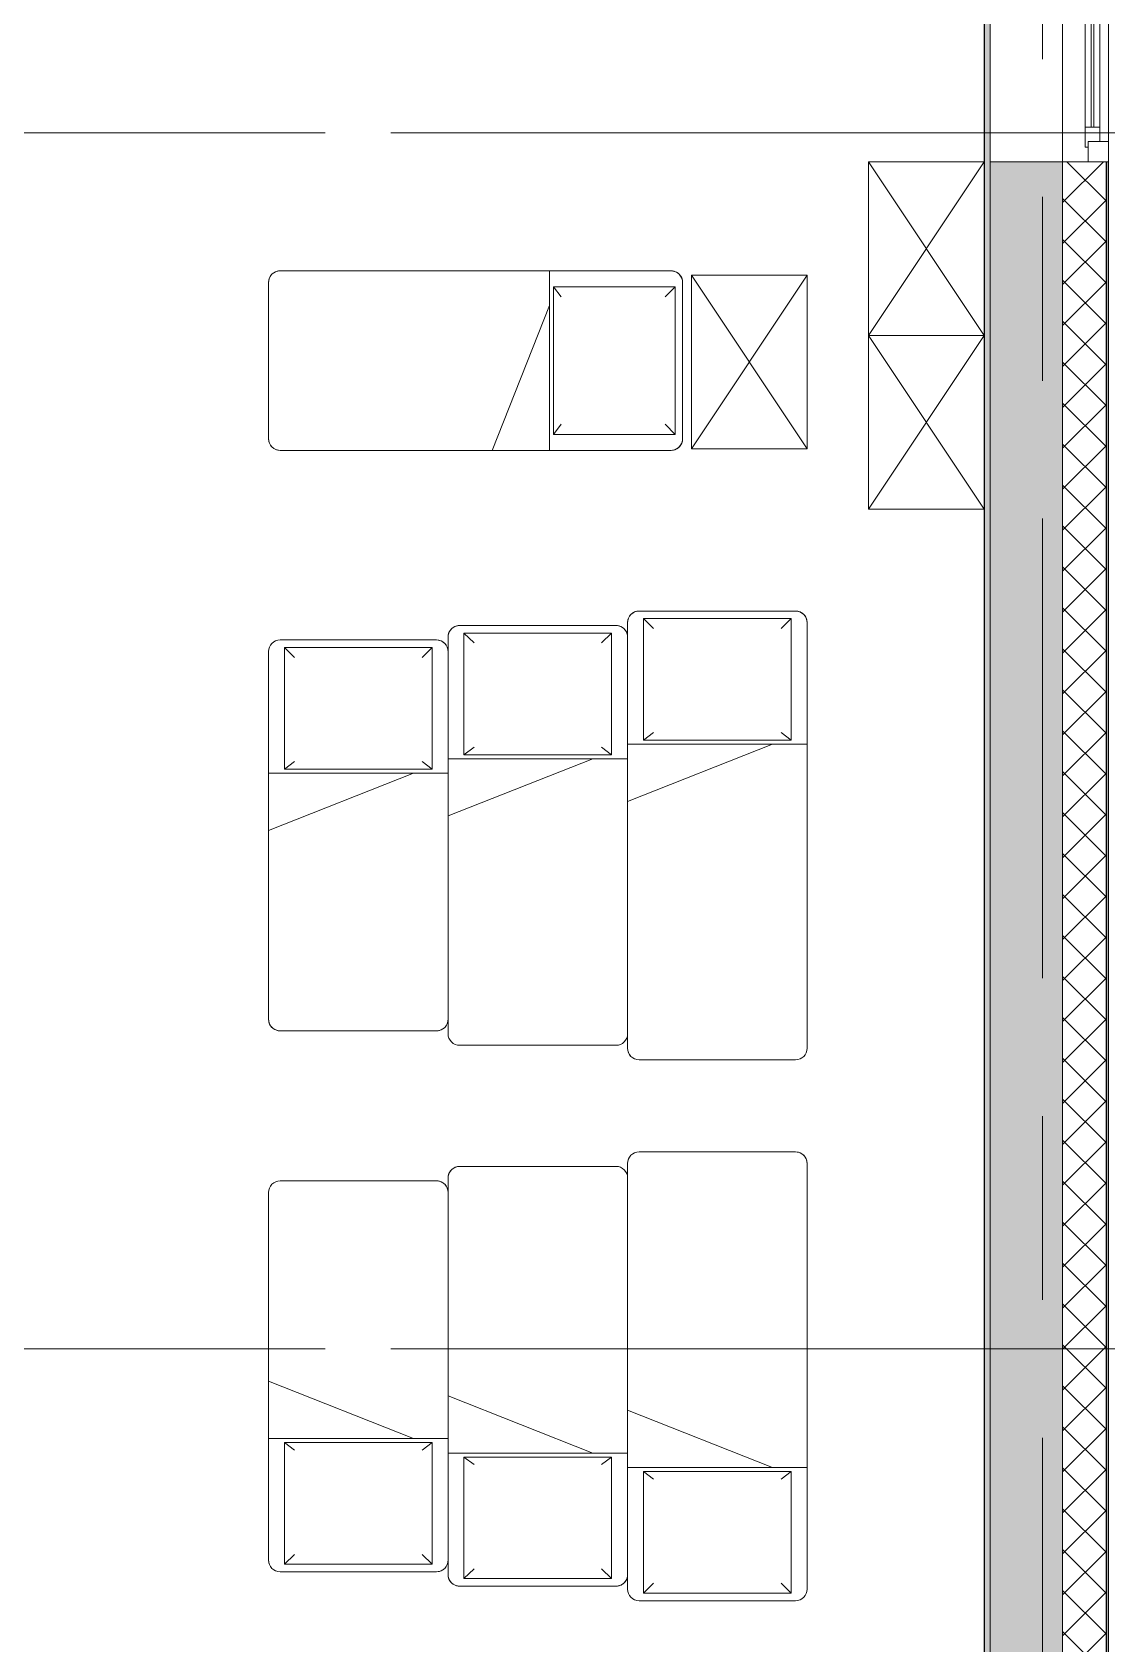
# Model space of a CAD drawing. Header units: millimetres. Extents: x 81609 to 272668, y -8553 to 29000.
# Drawn here: x 121521 to 125260, y 2581 to 8147 of the extents above; entities that cross this region are included whole.
import ezdxf

# ---------------------------------------------------------------- set-up
doc = ezdxf.new("R2010")
doc.units = ezdxf.units.MM
doc.linetypes.add('Осевая', pattern=[3175, 635, -476.25, 1587.5, -476.25])
for name, color, linetype, lineweight in [('A-GLAZ', 7, 'Continuous', 9), ('A-GLAZ-1', 7, 'Continuous', 13), ('A-WALL', 7, 'Continuous', 9), ('I-WALL', 7, 'Continuous', 9), ('Оси', 7, 'Continuous', 9), ('Оси-2', 7, 'Осевая', 9)]:
    doc.layers.add(name, color=color, linetype=linetype, lineweight=lineweight)
for name, color, linetype, lineweight, true_color in [('A-WALL-1', 7, 'Continuous', 9, 0x3c3c3c), ('A-WALL-FNSH-1', 7, 'Continuous', 9, 0x3c3c3c), ('I-FURN-1', 7, 'Continuous', 9, 0xf0f0f0)]:
    doc.layers.add(name, color=color, linetype=linetype, lineweight=lineweight, true_color=true_color)

# ---------------------------------------------------------------- blocks, each defined once
blk = doc.blocks.new('120_Окно_СКБ_2Ст_Фрамуга сверху - 120_Окно_СКБ_2Ст_2300х2500_h_ ДОО-22877051-План размещения напольных электротехнических лючков и розеток 2 этажа в осях 23-33')
at = {"layer": 'A-GLAZ'}
for p, q in [((1150, 83), (-1150, 83)), ((-1080, 83), (1080, 83)), ((-1150, 13), (-1100, 13)), ((-1030, 33), (470, 33)), ((470, 23), (-1030, 23)), ((540, 13), (570, 13)), ((540, 13), (570, 13)), ((640, 33), (1030, 33)), ((1030, 23), (640, 23)), ((1100, 13), (1150, 13))]:
    blk.add_line(p, q, dxfattribs=at)
at = {"layer": 'A-GLAZ-1'}
for p, q in [((-1150, 13), (-1150, 83)), ((-1150, 83), (-1080, 83)), ((-1080, 83), (-1080, 13)), ((520, 13), (520, 83)), ((520, 83), (590, 83)), ((590, 83), (590, 13)), ((1080, 13), (1080, 83)), ((1080, 83), (1150, 83)), ((1150, 83), (1150, 13)), ((-1080, 13), (-1150, 13)), ((-1080, 13), (-1100, 13)), ((-1100, 13), (-1100, 3)), ((-1100, 3), (540, 3)), ((540, 3), (-1100, 3)), ((520, 53), (-1080, 53)), ((-1080, 53), (-1080, 13)), ((-1030, 3), (-1030, 53)), ((470, 3), (470, 53)), ((520, 13), (520, 53)), ((590, 13), (520, 13)), ((540, 13), (520, 13)), ((540, 3), (540, 13)), ((590, 13), (570, 13)), ((570, 13), (570, 3)), ((570, 3), (1100, 3)), ((1100, 3), (570, 3)), ((1080, 53), (590, 53)), ((590, 53), (590, 13)), ((640, 3), (640, 53)), ((1030, 3), (1030, 53)), ((1080, 13), (1080, 53)), ((1150, 13), (1080, 13)), ((1100, 13), (1080, 13)), ((1100, 3), (1100, 13))]:
    blk.add_line(p, q, dxfattribs=at)
blk = doc.blocks.new('Bed - Small Sizes - 1_118-V42-План размещения напольных электротехнических лючков и розеток 2 этажа в осях 23-33')
at = {"layer": 'I-FURN-1'}
for p, q in [((-332.7, 1510), (-332.7, 460)), ((-332.7, 460), (-332.7, 1510)), ((247.3, 1550), (-292.7, 1550)), ((-292.7, 1550), (247.3, 1550)), ((287.3, 657.7), (287.3, 1510)), ((287.3, 1510), (287.3, 1460)), ((287.3, 1460), (287.3, 657.7)), ((287.3, 657.7), (-212.7, 460)), ((-212.7, 460), (287.3, 657.7)), ((-212.7, 460), (287.3, 657.7)), ((287.3, 460), (287.3, 657.7)), ((287.3, 657.7), (287.3, 510)), ((287.3, 510), (287.3, 657.7)), ((287.3, 657.7), (287.3, 510)), ((287.3, 510), (287.3, 460)), ((287.3, 90), (287.3, 510)), ((287.3, 510), (287.3, 90)), ((-212.7, 460), (-332.7, 460)), ((-332.7, 460), (-332.7, 40)), ((-332.7, 40), (-332.7, 460)), ((-332.7, 460), (-212.7, 460)), ((-332.7, 460), (-332.7, 40)), ((-332.7, 40), (-332.7, 460)), ((-332.7, 460), (-212.7, 460)), ((-277.5, 446.2), (-242.7, 420)), ((-277.5, 26.2), (-277.5, 446.2)), ((-277.5, 446.2), (232.5, 446.2)), ((-277.5, 446.2), (232.5, 446.2)), ((-277.5, 26.2), (-277.5, 446.2)), ((287.3, 460), (-212.7, 460)), ((-212.7, 460), (287.3, 460)), ((-212.7, 460), (287.3, 460)), ((287.3, 460), (-212.7, 460)), ((-212.7, 460), (287.3, 460)), ((232.5, 446.2), (197.3, 420)), ((232.5, 446.2), (232.5, 26.2)), ((232.5, 446.2), (232.5, 26.2)), ((287.3, 40), (287.3, 460)), ((287.3, 460), (287.3, 90)), ((-277.5, 26.2), (-242.7, 60)), ((232.5, 26.2), (197.3, 60)), ((287.3, 90), (287.3, 40)), ((287.3, 40), (287.3, 90)), ((287.3, 90), (287.3, 40)), ((-292.7, 0), (247.3, 0)), ((247.3, 0), (-292.7, 0)), ((232.5, 26.2), (-277.5, 26.2)), ((232.5, 26.2), (-277.5, 26.2)), ((-292.7, 0), (247.3, 0)), ((247.3, 0), (-292.7, 0))]:
    blk.add_line(p, q, dxfattribs=at)
for centre, start, end in [((-292.7, 1510), 90, 180), ((-292.7, 1510), 90, 180), ((247.3, 1510), 360, 90), ((247.3, 1510), 0, 90), ((-292.7, 40), 180, 270), ((-292.7, 40), 180, 255), ((-292.7, 40), 180, 225), ((-292.7, 40), 180, 195), ((-292.7, 40), 195, 240), ((-292.7, 40), 225, 270), ((-292.7, 40), 240, 270), ((-292.7, 40), 255, 270), ((247.3, 40), 270, 360), ((247.3, 40), 270, 0), ((247.3, 40), 270, 360), ((247.3, 40), 270, 285), ((247.3, 40), 285, 300), ((247.3, 40), 300, 345), ((247.3, 40), 345, 360)]:
    blk.add_arc(centre, 40, start, end, dxfattribs=at)
blk = doc.blocks.new('Bed - Small Sizes - Single 5-V43-План размещения напольных электротехнических лючков и розеток 2 этажа в осях 23-33')
at = {"layer": 'I-FURN-1'}
for p, q in [((247.3, 1450), (-292.7, 1450)), ((-292.7, 1450), (247.3, 1450)), ((-332.7, 1410), (-332.7, 607.7)), ((-332.7, 607.7), (-332.7, 1410)), ((287.3, 657.7), (287.3, 1410)), ((287.3, 1410), (287.3, 1360)), ((287.3, 1360), (287.3, 657.7)), ((287.3, 657.7), (-212.7, 460)), ((-212.7, 460), (287.3, 657.7)), ((-212.7, 460), (287.3, 657.7)), ((287.3, 460), (287.3, 657.7)), ((287.3, 657.7), (287.3, 510)), ((287.3, 510), (287.3, 657.7)), ((287.3, 657.7), (287.3, 510)), ((-332.7, 607.7), (-332.7, 460)), ((-332.7, 460), (-332.7, 607.7)), ((287.3, 510), (287.3, 460)), ((287.3, 90), (287.3, 510)), ((287.3, 510), (287.3, 90)), ((-212.7, 460), (-332.7, 460)), ((-332.7, 460), (-332.7, 410)), ((-332.7, 40), (-332.7, 460)), ((-332.7, 460), (-212.7, 460)), ((-332.7, 460), (-332.7, 40)), ((-332.7, 40), (-332.7, 460)), ((-332.7, 460), (-212.7, 460)), ((-277.5, 446.2), (-242.7, 420)), ((-277.5, 26.2), (-277.5, 446.2)), ((-277.5, 446.2), (232.5, 446.2)), ((-277.5, 446.2), (232.5, 446.2)), ((-277.5, 26.2), (-277.5, 446.2)), ((287.3, 460), (-212.7, 460)), ((-212.7, 460), (287.3, 460)), ((-212.7, 460), (287.3, 460)), ((287.3, 460), (-212.7, 460)), ((-212.7, 460), (287.3, 460)), ((232.5, 446.2), (197.3, 420)), ((232.5, 446.2), (232.5, 26.2)), ((232.5, 446.2), (232.5, 26.2)), ((287.3, 40), (287.3, 460)), ((287.3, 460), (287.3, 90)), ((-332.7, 410), (-332.7, 40)), ((-277.5, 26.2), (-242.7, 60)), ((232.5, 26.2), (197.3, 60)), ((287.3, 90), (287.3, 40)), ((287.3, 40), (287.3, 90)), ((287.3, 90), (287.3, 40)), ((-292.7, 0), (247.3, 0)), ((247.3, 0), (-292.7, 0)), ((232.5, 26.2), (-277.5, 26.2)), ((232.5, 26.2), (-277.5, 26.2)), ((-292.7, 0), (247.3, 0)), ((247.3, 0), (-292.7, 0))]:
    blk.add_line(p, q, dxfattribs=at)
for centre, start, end in [((-292.7, 1410), 90, 180), ((-292.7, 1410), 90, 180), ((247.3, 1410), 360, 90), ((247.3, 1410), 0, 90), ((-292.7, 40), 180, 270), ((-292.7, 40), 180, 270), ((-292.7, 40), 180, 270), ((-292.7, 40), 180, 255), ((-292.7, 40), 255, 270), ((247.3, 40), 270, 360), ((247.3, 40), 270, 0), ((247.3, 40), 270, 360), ((247.3, 40), 270, 285), ((247.3, 40), 285, 360)]:
    blk.add_arc(centre, 40, start, end, dxfattribs=at)
blk = doc.blocks.new('Bed - Small Sizes - Single 6-V44-План размещения напольных электротехнических лючков и розеток 2 этажа в осях 23-33')
at = {"layer": 'I-FURN-1'}
for p, q in [((247.3, 1350), (-292.7, 1350)), ((-292.7, 1350), (247.3, 1350)), ((-332.7, 1310), (-332.7, 607.7)), ((-332.7, 607.7), (-332.7, 1310)), ((287.3, 657.7), (287.3, 1310)), ((287.3, 1310), (287.3, 657.7)), ((287.3, 657.7), (-212.7, 460)), ((-212.7, 460), (287.3, 657.7)), ((-212.7, 460), (287.3, 657.7)), ((287.3, 460), (287.3, 657.7)), ((287.3, 657.7), (287.3, 460)), ((287.3, 40), (287.3, 657.7)), ((287.3, 657.7), (287.3, 40)), ((-332.7, 607.7), (-332.7, 460)), ((-332.7, 460), (-332.7, 607.7)), ((-212.7, 460), (-332.7, 460)), ((-332.7, 460), (-332.7, 410)), ((-332.7, 40), (-332.7, 460)), ((-332.7, 460), (-212.7, 460)), ((-332.7, 460), (-332.7, 40)), ((-332.7, 40), (-332.7, 460)), ((-332.7, 460), (-212.7, 460)), ((-277.5, 446.2), (-242.7, 420)), ((-277.5, 26.2), (-277.5, 446.2)), ((-277.5, 446.2), (232.5, 446.2)), ((-277.5, 446.2), (232.5, 446.2)), ((-277.5, 26.2), (-277.5, 446.2)), ((287.3, 460), (-212.7, 460)), ((-212.7, 460), (287.3, 460)), ((-212.7, 460), (287.3, 460)), ((287.3, 460), (-212.7, 460)), ((-212.7, 460), (287.3, 460)), ((232.5, 446.2), (197.3, 420)), ((232.5, 446.2), (232.5, 26.2)), ((232.5, 446.2), (232.5, 26.2)), ((287.3, 40), (287.3, 460)), ((287.3, 460), (287.3, 40)), ((-332.7, 410), (-332.7, 40)), ((-277.5, 26.2), (-242.7, 60)), ((232.5, 26.2), (197.3, 60)), ((-292.7, 0), (247.3, 0)), ((247.3, 0), (-292.7, 0)), ((232.5, 26.2), (-277.5, 26.2)), ((232.5, 26.2), (-277.5, 26.2)), ((-292.7, 0), (247.3, 0)), ((247.3, 0), (-292.7, 0))]:
    blk.add_line(p, q, dxfattribs=at)
for centre, start, end in [((-292.7, 1310), 90, 180), ((-292.7, 1310), 90, 150), ((247.3, 1310), 360, 90), ((247.3, 1310), 15, 90), ((-292.7, 1310), 150, 180), ((247.3, 1310), 0, 15), ((-292.7, 40), 180, 270), ((-292.7, 40), 180, 240), ((-292.7, 40), 180, 225), ((-292.7, 40), 180, 195), ((-292.7, 40), 195, 240), ((-292.7, 40), 225, 270), ((-292.7, 40), 240, 270), ((-292.7, 40), 240, 270), ((247.3, 40), 270, 360), ((247.3, 40), 270, 0), ((247.3, 40), 270, 360), ((247.3, 40), 270, 360)]:
    blk.add_arc(centre, 40, start, end, dxfattribs=at)
blk = doc.blocks.new('Шкаф параметрический - 1_257-25586514-План размещения напольных электротехнических лючков и розеток 2 этажа в осях 23-33')
at = {"layer": 'I-FURN-1'}
for p, q in [((0, 0), (600, 400)), ((0, 400), (600, 0)), ((600, 400), (0, 400)), ((0, 400), (0, 0)), ((0, 0), (0, 400)), ((0, 400), (600, 400)), ((600, 0), (600, 400)), ((600, 400), (600, 0)), ((0, 0), (600, 0)), ((600, 0), (0, 0))]:
    blk.add_line(p, q, dxfattribs=at)
blk = doc.blocks.new('Bed - Small Sizes - 1_118-V45-План размещения напольных электротехнических лючков и розеток 2 этажа в осях 23-33')
at = {"layer": 'I-FURN-1'}
for p, q in [((247.3, 0), (-292.7, 0)), ((-292.7, 0), (247.3, 0)), ((247.3, 0), (-292.7, 0)), ((-292.7, 0), (247.3, 0)), ((-332.7, -40), (-332.7, -460)), ((-332.7, -460), (-332.7, -40)), ((-332.7, -40), (-332.7, -460)), ((-332.7, -460), (-332.7, -40)), ((-277.5, -26.2), (-242.7, -60)), ((232.5, -26.2), (-277.5, -26.2)), ((-277.5, -26.2), (-277.5, -446.2)), ((232.5, -26.2), (-277.5, -26.2)), ((-277.5, -26.2), (-277.5, -446.2)), ((232.5, -26.2), (197.3, -60)), ((232.5, -446.2), (232.5, -26.2)), ((232.5, -446.2), (232.5, -26.2)), ((287.3, -460), (287.3, -40)), ((287.3, -40), (287.3, -90)), ((287.3, -90), (287.3, -40)), ((287.3, -40), (287.3, -90)), ((287.3, -90), (287.3, -460)), ((287.3, -510), (287.3, -90)), ((287.3, -90), (287.3, -510)), ((-277.5, -446.2), (-242.7, -420)), ((232.5, -446.2), (197.3, -420)), ((-332.7, -460), (-212.7, -460)), ((-212.7, -460), (-332.7, -460)), ((-332.7, -460), (-332.7, -1510)), ((-332.7, -1510), (-332.7, -460)), ((-332.7, -460), (-212.7, -460)), ((-277.5, -446.2), (232.5, -446.2)), ((-277.5, -446.2), (232.5, -446.2)), ((-212.7, -460), (287.3, -460)), ((287.3, -460), (-212.7, -460)), ((287.3, -460), (-212.7, -460)), ((-212.7, -460), (287.3, -657.7)), ((287.3, -657.7), (-212.7, -460)), ((-212.7, -460), (287.3, -460)), ((-212.7, -460), (287.3, -657.7)), ((-212.7, -460), (287.3, -460)), ((287.3, -657.7), (287.3, -460)), ((287.3, -460), (287.3, -510)), ((287.3, -510), (287.3, -657.7)), ((287.3, -657.7), (287.3, -510)), ((287.3, -510), (287.3, -657.7)), ((287.3, -1510), (287.3, -657.7)), ((287.3, -657.7), (287.3, -1460)), ((287.3, -1460), (287.3, -1510)), ((-292.7, -1550), (247.3, -1550)), ((247.3, -1550), (-292.7, -1550))]:
    blk.add_line(p, q, dxfattribs=at)
for centre, start, end in [((-292.7, -40), 90, 180), ((-292.7, -40), 90, 180), ((247.3, -40), 360, 90), ((247.3, -40), 0, 90), ((-292.7, -40), 90, 180), ((-292.7, -40), 135, 180), ((-292.7, -40), 90, 135), ((247.3, -40), 0, 90), ((247.3, -40), 0, 90), ((-292.7, -1510), 180, 270), ((-292.7, -1510), 180, 195), ((-292.7, -1510), 195, 240), ((-292.7, -1510), 240, 270), ((247.3, -1510), 270, 360), ((247.3, -1510), 270, 0)]:
    blk.add_arc(centre, 40, start, end, dxfattribs=at)
blk = doc.blocks.new('Bed - Small Sizes - Single 5-V46-План размещения напольных электротехнических лючков и розеток 2 этажа в осях 23-33')
at = {"layer": 'I-FURN-1'}
for p, q in [((247.3, 0), (-292.7, 0)), ((-292.7, 0), (247.3, 0)), ((247.3, 0), (-292.7, 0)), ((-292.7, 0), (247.3, 0)), ((-332.7, -40), (-332.7, -410)), ((-332.7, -460), (-332.7, -40)), ((-332.7, -40), (-332.7, -460)), ((-332.7, -460), (-332.7, -40)), ((-277.5, -26.2), (-242.7, -60)), ((232.5, -26.2), (-277.5, -26.2)), ((-277.5, -26.2), (-277.5, -446.2)), ((232.5, -26.2), (-277.5, -26.2)), ((-277.5, -26.2), (-277.5, -446.2)), ((232.5, -26.2), (197.3, -60)), ((232.5, -446.2), (232.5, -26.2)), ((232.5, -446.2), (232.5, -26.2)), ((287.3, -460), (287.3, -40)), ((287.3, -40), (287.3, -90)), ((287.3, -90), (287.3, -40)), ((287.3, -40), (287.3, -90)), ((287.3, -90), (287.3, -460)), ((287.3, -510), (287.3, -90)), ((287.3, -90), (287.3, -510)), ((-332.7, -410), (-332.7, -460)), ((-277.5, -446.2), (-242.7, -420)), ((232.5, -446.2), (197.3, -420)), ((-332.7, -460), (-212.7, -460)), ((-212.7, -460), (-332.7, -460)), ((-332.7, -460), (-332.7, -607.7)), ((-332.7, -607.7), (-332.7, -460)), ((-332.7, -460), (-212.7, -460)), ((-277.5, -446.2), (232.5, -446.2)), ((-277.5, -446.2), (232.5, -446.2)), ((-212.7, -460), (287.3, -460)), ((287.3, -460), (-212.7, -460)), ((287.3, -460), (-212.7, -460)), ((-212.7, -460), (287.3, -657.7)), ((287.3, -657.7), (-212.7, -460)), ((-212.7, -460), (287.3, -460)), ((-212.7, -460), (287.3, -657.7)), ((-212.7, -460), (287.3, -460)), ((287.3, -657.7), (287.3, -460)), ((287.3, -460), (287.3, -510)), ((287.3, -510), (287.3, -657.7)), ((287.3, -657.7), (287.3, -510)), ((287.3, -510), (287.3, -657.7)), ((-332.7, -607.7), (-332.7, -1410)), ((-332.7, -1410), (-332.7, -607.7)), ((287.3, -1410), (287.3, -657.7)), ((287.3, -657.7), (287.3, -1360)), ((287.3, -1360), (287.3, -1410)), ((-292.7, -1450), (247.3, -1450)), ((247.3, -1450), (-292.7, -1450))]:
    blk.add_line(p, q, dxfattribs=at)
for centre, start, end in [((-292.7, -40), 90, 180), ((-292.7, -40), 90, 105), ((247.3, -40), 360, 90), ((247.3, -40), 30, 90), ((-292.7, -40), 150, 180), ((-292.7, -40), 150, 180), ((-292.7, -40), 165, 180), ((-292.7, -40), 135, 165), ((-292.7, -40), 90, 150), ((-292.7, -40), 135, 150), ((-292.7, -40), 90, 135), ((-292.7, -40), 120, 135), ((-292.7, -40), 105, 120), ((247.3, -40), 0, 90), ((247.3, -40), 0, 90), ((247.3, -40), 15, 30), ((247.3, -40), 0, 15), ((-292.7, -1410), 180, 270), ((-292.7, -1410), 180, 270), ((247.3, -1410), 270, 0), ((247.3, -1410), 285, 0), ((247.3, -1410), 270, 285)]:
    blk.add_arc(centre, 40, start, end, dxfattribs=at)
blk = doc.blocks.new('Bed - Small Sizes - Single 6-V47-План размещения напольных электротехнических лючков и розеток 2 этажа в осях 23-33')
at = {"layer": 'I-FURN-1'}
for p, q in [((247.3, 0), (-292.7, 0)), ((-292.7, 0), (247.3, 0)), ((247.3, 0), (-292.7, 0)), ((-292.7, 0), (247.3, 0)), ((-332.7, -40), (-332.7, -410)), ((-332.7, -460), (-332.7, -40)), ((-332.7, -40), (-332.7, -460)), ((-332.7, -460), (-332.7, -40)), ((-277.5, -26.2), (-242.7, -60)), ((232.5, -26.2), (-277.5, -26.2)), ((-277.5, -26.2), (-277.5, -446.2)), ((232.5, -26.2), (-277.5, -26.2)), ((-277.5, -26.2), (-277.5, -446.2)), ((232.5, -26.2), (197.3, -60)), ((232.5, -446.2), (232.5, -26.2)), ((232.5, -446.2), (232.5, -26.2)), ((287.3, -460), (287.3, -40)), ((287.3, -40), (287.3, -460)), ((287.3, -657.7), (287.3, -40)), ((287.3, -40), (287.3, -657.7)), ((-332.7, -410), (-332.7, -460)), ((-277.5, -446.2), (-242.7, -420)), ((232.5, -446.2), (197.3, -420)), ((-332.7, -460), (-212.7, -460)), ((-212.7, -460), (-332.7, -460)), ((-332.7, -460), (-332.7, -607.7)), ((-332.7, -607.7), (-332.7, -460)), ((-332.7, -460), (-212.7, -460)), ((-277.5, -446.2), (232.5, -446.2)), ((-277.5, -446.2), (232.5, -446.2)), ((-212.7, -460), (287.3, -460)), ((287.3, -460), (-212.7, -460)), ((287.3, -460), (-212.7, -460)), ((-212.7, -460), (287.3, -657.7)), ((287.3, -657.7), (-212.7, -460)), ((-212.7, -460), (287.3, -460)), ((-212.7, -460), (287.3, -657.7)), ((-212.7, -460), (287.3, -460)), ((287.3, -657.7), (287.3, -460)), ((287.3, -460), (287.3, -657.7)), ((-332.7, -607.7), (-332.7, -1310)), ((-332.7, -1310), (-332.7, -607.7)), ((287.3, -1310), (287.3, -657.7)), ((287.3, -657.7), (287.3, -1310)), ((-292.7, -1350), (247.3, -1350)), ((247.3, -1350), (-292.7, -1350))]:
    blk.add_line(p, q, dxfattribs=at)
for centre, start, end in [((-292.7, -40), 90, 180), ((-292.7, -40), 90, 180), ((247.3, -40), 360, 90), ((247.3, -40), 0, 90), ((-292.7, -40), 90, 180), ((-292.7, -40), 150, 180), ((-292.7, -40), 135, 150), ((-292.7, -40), 120, 135), ((-292.7, -40), 90, 120), ((247.3, -40), 0, 90), ((247.3, -40), 45, 90), ((247.3, -40), 30, 45), ((247.3, -40), 15, 30), ((247.3, -40), 0, 15), ((-292.7, -1310), 180, 270), ((-292.7, -1310), 180, 225), ((247.3, -1310), 270, 0), ((247.3, -1310), 270, 0), ((-292.7, -1310), 225, 240), ((-292.7, -1310), 240, 270)]:
    blk.add_arc(centre, 40, start, end, dxfattribs=at)
blk = doc.blocks.new('Bed - Small Sizes - 1_119-V52-План размещения напольных электротехнических лючков и розеток 2 этажа в осях 23-33')
at = {"layer": 'I-FURN-1'}
for p, q in [((247.3, 0), (-292.7, 0)), ((-292.7, 0), (247.3, 0)), ((247.3, 0), (-292.7, 0)), ((-292.7, 0), (247.3, 0)), ((-332.7, -40), (-332.7, -460)), ((-332.7, -460), (-332.7, -40)), ((-332.7, -40), (-332.7, -460)), ((-332.7, -460), (-332.7, -40)), ((-277.5, -26.2), (-242.7, -60)), ((232.5, -26.2), (-277.5, -26.2)), ((-277.5, -26.2), (-277.5, -446.2)), ((232.5, -26.2), (-277.5, -26.2)), ((-277.5, -26.2), (-277.5, -446.2)), ((232.5, -26.2), (197.3, -60)), ((232.5, -446.2), (232.5, -26.2)), ((232.5, -446.2), (232.5, -26.2)), ((287.3, -460), (287.3, -40)), ((287.3, -40), (287.3, -460)), ((287.3, -657.7), (287.3, -40)), ((287.3, -40), (287.3, -657.7)), ((-277.5, -446.2), (-242.7, -420)), ((232.5, -446.2), (197.3, -420)), ((-332.7, -460), (-212.7, -460)), ((-212.7, -460), (-332.7, -460)), ((-332.7, -460), (-332.7, -1390)), ((-332.7, -1390), (-332.7, -460)), ((-332.7, -460), (-212.7, -460)), ((-277.5, -446.2), (232.5, -446.2)), ((-277.5, -446.2), (232.5, -446.2)), ((-212.7, -460), (287.3, -460)), ((287.3, -460), (-212.7, -460)), ((287.3, -460), (-212.7, -460)), ((-212.7, -460), (287.3, -657.7)), ((287.3, -657.7), (-212.7, -460)), ((-212.7, -460), (287.3, -460)), ((-212.7, -460), (287.3, -657.7)), ((-212.7, -460), (287.3, -460)), ((287.3, -657.7), (287.3, -460)), ((287.3, -460), (287.3, -657.7)), ((287.3, -1390), (287.3, -657.7)), ((287.3, -657.7), (287.3, -1390)), ((-292.7, -1430), (247.3, -1430)), ((247.3, -1430), (-292.7, -1430))]:
    blk.add_line(p, q, dxfattribs=at)
for centre, start, end in [((-292.7, -40), 90, 180), ((-292.7, -40), 90, 105), ((247.3, -40), 360, 90), ((247.3, -40), 30, 90), ((-292.7, -40), 105, 180), ((-292.7, -40), 150, 180), ((-292.7, -40), 165, 180), ((-292.7, -40), 150, 165), ((-292.7, -40), 135, 150), ((-292.7, -40), 135, 150), ((-292.7, -40), 90, 135), ((-292.7, -40), 105, 135), ((-292.7, -40), 90, 105), ((247.3, -40), 75, 90), ((247.3, -40), 0, 90), ((247.3, -40), 0, 75), ((247.3, -40), 15, 30), ((247.3, -40), 0, 15), ((-292.7, -1390), 180, 270), ((-292.7, -1390), 180, 195), ((247.3, -1390), 270, 0), ((247.3, -1390), 345, 0), ((-292.7, -1390), 195, 225), ((-292.7, -1390), 225, 255), ((-292.7, -1390), 255, 270), ((247.3, -1390), 270, 285), ((247.3, -1390), 285, 315), ((247.3, -1390), 315, 330), ((247.3, -1390), 330, 345)]:
    blk.add_arc(centre, 40, start, end, dxfattribs=at)

msp = doc.modelspace()

# ---------------------------------------------------------------- hatches: boundary and pattern name
at = {"layer": 'A-WALL'}
h = msp.add_hatch(dxfattribs=at)
h.set_pattern_fill('FP_1', color=256, style=0, pattern_type=2)
h.set_pattern_definition([(45, (0, 0), (-70.71068, 70.71068), []), (135, (0, 0), (-70.71068, -70.71068), [])])
h.paths.add_polyline_path([(125230, -250), (125230, 7700), (125080, 7698.9), (125080, -250)])
h.paths.add_polyline_path([(125080, 10000), (125230, 10000), (125230, 11920), (125080, 11920), (125080, 10307.2)])
h.paths.add_polyline_path([(125230, 13120), (125230, 21400), (125080, 21400), (125080, 13120)])
at = {"layer": 'I-WALL'}
h = msp.add_hatch(dxfattribs=at)
h.set_pattern_fill('FP_41', color=256, style=0, pattern_type=2)
h.set_pattern_definition([(0, (0, 0), (121.92, 30.48), [10.058, -81.382, 10.058, -81.382, -487.68]), (0, (0, 0), (121.92, 30.48), [-182.88, 10.058, -172.822, 10.058, -81.382, -213.36]), (0, (0, 0), (121.92, 30.48), [-457.2, 10.058, -50.902, 10.058, -142.342]), (120, (45.72, 15.24), (-87.356454, 90.345817), [10.058, -81.382, 10.058, -81.382, -487.68]), (120, (45.72, 15.24), (-87.356454, 90.345817), [-182.88, 10.058, -172.822, 10.058, -81.382, -213.36]), (120, (45.72, 15.24), (-87.356454, 90.345817), [-457.2, 10.058, -50.902, 10.058, -142.342]), (240, (60.96, 76.2), (-34.563546, -120.825817), [10.058, -81.382, 10.058, -81.382, -487.68]), (240, (60.96, 76.2), (-34.563546, -120.825817), [-182.88, 10.058, -172.822, 10.058, -81.382, -213.36]), (240, (60.96, 76.2), (-34.563546, -120.825817), [-457.2, 10.058, -50.902, 10.058, -142.342])])
h.paths.add_polyline_path([(124810, 170), (124830, 170), (124830, 9980), (124810, 9980), (124810, 171)])
h = msp.add_hatch(dxfattribs=at)
h.set_pattern_fill('FP_2', color=256, style=0, pattern_type=2)
h.set_pattern_definition([(45, (0, 0), (-57.024626, 57.024626), []), (45, (57.025, 0), (-57.024626, 57.024626), [100.806, -20.161, 3.353, -16.808])])
h.paths.add_polyline_path([(125080, -100), (125080, 7700), (124830, 7698.9), (124830, -100)])

# ---------------------------------------------------------------- linework, layer by layer
at = {"layer": 'A-WALL'}
for p, q in [((124810, 170), (124810, 9980)), ((124830, 9980), (124830, 150)), ((125238, 10000), (125238, 7700)), ((125230, -250), (125230, 7700)), ((125233, -253), (125233, 7700))]:
    msp.add_line(p, q, dxfattribs=at)
at = {"layer": 'A-WALL-1'}
for p, q in [((125230, 7700), (124830, 7700)), ((125080, -100), (125080, 7700))]:
    msp.add_line(p, q, dxfattribs=at)
at = {"layer": 'A-WALL-FNSH-1'}
for p, q in [((124809, 9979), (124809, 7700)), ((124809, 7698.9), (124809, 171)), ((125238, 7700), (125230, 7700)), ((125238, -258), (125238, 7700))]:
    msp.add_line(p, q, dxfattribs=at)
at = {"layer": 'I-WALL'}
msp.add_line((125080, 10000), (125080, 7700), dxfattribs=at)
at = {"layer": 'Оси'}
for p, q in [((122760, 7800), (125260, 7800)), ((122760, 3600), (125260, 3600))]:
    msp.add_line(p, q, dxfattribs=at)
at = {"layer": 'Оси-2'}
for p, q in [((125010, 593.7), (125010, 19415.1)), ((84909.3, 7800), (122760, 7800)), ((84909.3, 3600), (122760, 3600))]:
    msp.add_line(p, q, dxfattribs=at)

# ---------------------------------------------------------------- block references
at = {"layer": 'A-GLAZ', "rotation": 269.9999999999999}
msp.add_blockref('120_Окно_СКБ_2Ст_Фрамуга сверху - 120_Окно_СКБ_2Ст_2300х2500_h_ ДОО-22877051-План размещения напольных электротехнических лючков и розеток 2 этажа в осях 23-33', (125155, 8850), dxfattribs=at)
at = {"layer": 'I-FURN-1'}
for name, p, rotation in [('Шкаф параметрический - 1_257-25586514-План размещения напольных электротехнических лючков и розеток 2 этажа в осях 23-33', (124809, 7100), 89.99999999999865), ('Bed - Small Sizes - 1_119-V52-План размещения напольных электротехнических лючков и розеток 2 этажа в осях 23-33', (123767.3, 6990.5), 269.9999999999995), ('Шкаф параметрический - 1_257-25586514-План размещения напольных электротехнических лючков и розеток 2 этажа в осях 23-33', (124197.5, 6708.9), 89.99999999999865), ('Шкаф параметрический - 1_257-25586514-План размещения напольных электротехнических лючков и розеток 2 этажа в осях 23-33', (124809, 6500), 89.99999999999865), ('Bed - Small Sizes - 1_118-V42-План размещения напольных электротехнических лючков и розеток 2 этажа в осях 23-33', (123864.6, 6148.3), 180), ('Bed - Small Sizes - Single 5-V43-План размещения напольных электротехнических лючков и розеток 2 этажа в осях 23-33', (123244.6, 6098.3), 180), ('Bed - Small Sizes - Single 6-V44-План размещения напольных электротехнических лючков и розеток 2 этажа в осях 23-33', (122624.6, 6048.3), 180), ('Bed - Small Sizes - 1_118-V45-План размещения напольных электротехнических лючков и розеток 2 этажа в осях 23-33', (123864.6, 2730.1), 180), ('Bed - Small Sizes - Single 6-V47-План размещения напольных электротехнических лючков и розеток 2 этажа в осях 23-33', (122624.6, 2830.1), 180), ('Bed - Small Sizes - Single 5-V46-План размещения напольных электротехнических лючков и розеток 2 этажа в осях 23-33', (123244.6, 2780.1), 180)]:
    msp.add_blockref(name, p, dxfattribs=dict(at, rotation=rotation))

doc.saveas('drawing.dxf')
